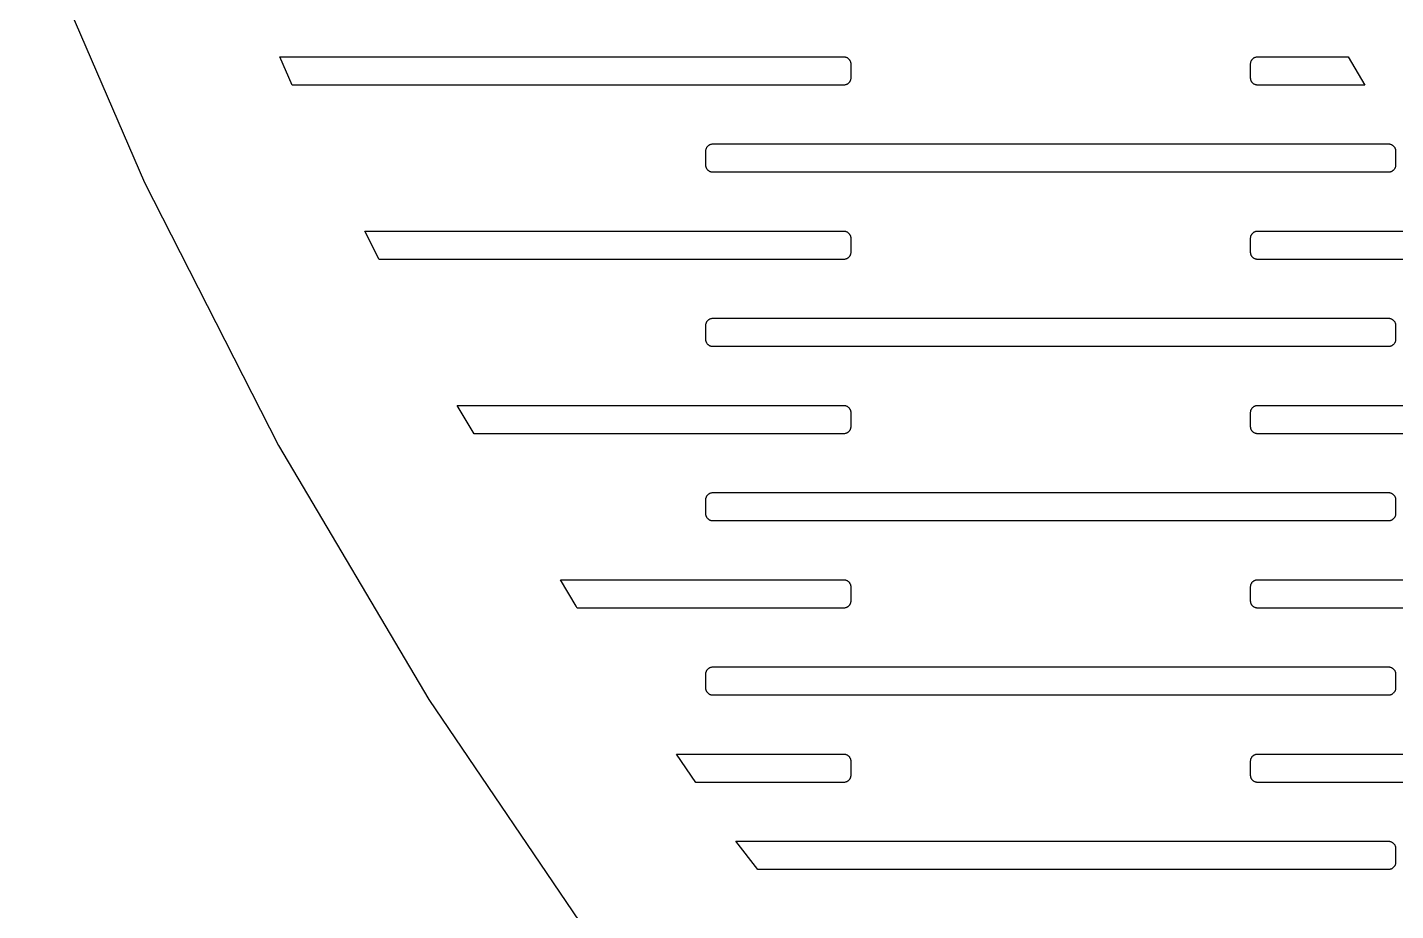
# Model space of a CAD drawing. Header units: metres. Extents: x -216 to 216, y -216 to 216.
# Drawn here: x -200.5 to -137.7, y -125.2 to -84.7 of the extents above; entities that cross this region are included whole.
import ezdxf

# ---------------------------------------------------------------- set-up
doc = ezdxf.new("R2010")
doc.units = ezdxf.units.M

msp = doc.modelspace()

# ---------------------------------------------------------------- linework, layer by layer
for p, q in [((-200.457, -79.3666), (-195.078, -91.7968)), ((-188.302, -87.3222), (-188.864, -86.0222)), ((-188.864, -86.0222), (-162.997, -86.0222)), ((-162.997, -86.0222), (-162.977, -86.0228)), ((-162.977, -86.0228), (-162.956, -86.0248)), ((-162.956, -86.0248), (-162.936, -86.028)), ((-162.936, -86.028), (-162.916, -86.0324)), ((-162.916, -86.0324), (-162.897, -86.0381)), ((-162.897, -86.0381), (-162.878, -86.045)), ((-162.878, -86.045), (-162.859, -86.0531)), ((-162.859, -86.0531), (-162.841, -86.0624)), ((-162.841, -86.0624), (-162.823, -86.0728)), ((-162.823, -86.0728), (-162.806, -86.0843)), ((-162.806, -86.0843), (-162.79, -86.0968)), ((-162.79, -86.0968), (-162.775, -86.1103)), ((-162.775, -86.1103), (-162.76, -86.1247)), ((-162.76, -86.1247), (-162.747, -86.14)), ((-162.747, -86.14), (-162.734, -86.1562)), ((-162.734, -86.1562), (-162.723, -86.173)), ((-162.723, -86.173), (-162.712, -86.1906)), ((-162.712, -86.1906), (-162.703, -86.2088)), ((-162.703, -86.2088), (-162.695, -86.2276)), ((-162.695, -86.2276), (-162.688, -86.2468)), ((-162.688, -86.2468), (-162.682, -86.2664)), ((-162.682, -86.2664), (-162.678, -86.2863)), ((-162.678, -86.2863), (-162.675, -86.3065)), ((-162.675, -86.3065), (-162.673, -86.3268)), ((-162.673, -86.3268), (-162.672, -86.3472)), ((-162.672, -86.3472), (-162.672, -86.9972)), ((-144.322, -86.3268), (-144.32, -86.3065)), ((-144.322, -86.3472), (-144.322, -86.3268)), ((-144.322, -86.9972), (-144.322, -86.3472)), ((-144.32, -86.3065), (-144.316, -86.2863)), ((-144.316, -86.2863), (-144.312, -86.2664)), ((-144.312, -86.2664), (-144.306, -86.2468)), ((-144.306, -86.2468), (-144.299, -86.2276)), ((-144.299, -86.2276), (-144.291, -86.2088)), ((-144.291, -86.2088), (-144.282, -86.1906)), ((-144.282, -86.1906), (-144.272, -86.173)), ((-144.272, -86.173), (-144.26, -86.1562)), ((-144.26, -86.1562), (-144.248, -86.14)), ((-144.248, -86.14), (-144.234, -86.1247)), ((-144.234, -86.1247), (-144.22, -86.1103)), ((-144.22, -86.1103), (-144.204, -86.0968)), ((-144.204, -86.0968), (-144.188, -86.0843)), ((-144.188, -86.0843), (-144.171, -86.0728)), ((-144.171, -86.0728), (-144.154, -86.0624)), ((-144.154, -86.0624), (-144.136, -86.0531)), ((-144.136, -86.0531), (-144.117, -86.045)), ((-144.117, -86.045), (-144.098, -86.0381)), ((-144.098, -86.0381), (-144.078, -86.0324)), ((-144.078, -86.0324), (-144.058, -86.028)), ((-144.058, -86.028), (-144.038, -86.0248)), ((-144.038, -86.0248), (-144.018, -86.0228)), ((-144.018, -86.0228), (-143.997, -86.0222)), ((-143.997, -86.0222), (-139.854, -86.0222)), ((-139.854, -86.0222), (-139.085, -87.3222)), ((-162.823, -87.2716), (-162.841, -87.282)), ((-162.806, -87.2601), (-162.823, -87.2716)), ((-162.79, -87.2476), (-162.806, -87.2601)), ((-162.775, -87.2341), (-162.79, -87.2476)), ((-162.76, -87.2197), (-162.775, -87.2341)), ((-162.747, -87.2044), (-162.76, -87.2197)), ((-162.734, -87.1882), (-162.747, -87.2044)), ((-162.723, -87.1713), (-162.734, -87.1882)), ((-162.712, -87.1538), (-162.723, -87.1713)), ((-162.703, -87.1356), (-162.712, -87.1538)), ((-162.695, -87.1168), (-162.703, -87.1356)), ((-162.688, -87.0976), (-162.695, -87.1168)), ((-162.682, -87.078), (-162.688, -87.0976)), ((-162.678, -87.0581), (-162.682, -87.078)), ((-162.675, -87.0379), (-162.678, -87.0581)), ((-162.673, -87.0176), (-162.675, -87.0379)), ((-162.672, -86.9972), (-162.673, -87.0176)), ((-144.322, -87.0176), (-144.322, -86.9972)), ((-144.32, -87.0379), (-144.322, -87.0176)), ((-144.316, -87.0581), (-144.32, -87.0379)), ((-144.312, -87.078), (-144.316, -87.0581)), ((-144.306, -87.0976), (-144.312, -87.078)), ((-144.299, -87.1168), (-144.306, -87.0976)), ((-144.291, -87.1356), (-144.299, -87.1168)), ((-144.282, -87.1538), (-144.291, -87.1356)), ((-144.272, -87.1713), (-144.282, -87.1538)), ((-144.26, -87.1882), (-144.272, -87.1713)), ((-144.248, -87.2044), (-144.26, -87.1882)), ((-144.234, -87.2197), (-144.248, -87.2044)), ((-144.22, -87.2341), (-144.234, -87.2197)), ((-144.204, -87.2476), (-144.22, -87.2341)), ((-144.188, -87.2601), (-144.204, -87.2476)), ((-144.171, -87.2716), (-144.188, -87.2601)), ((-144.154, -87.282), (-144.171, -87.2716)), ((-162.997, -87.3222), (-188.302, -87.3222)), ((-162.977, -87.3215), (-162.997, -87.3222)), ((-162.956, -87.3196), (-162.977, -87.3215)), ((-162.936, -87.3164), (-162.956, -87.3196)), ((-162.916, -87.312), (-162.936, -87.3164)), ((-162.897, -87.3063), (-162.916, -87.312)), ((-162.878, -87.2994), (-162.897, -87.3063)), ((-162.859, -87.2913), (-162.878, -87.2994)), ((-162.841, -87.282), (-162.859, -87.2913)), ((-144.136, -87.2913), (-144.154, -87.282)), ((-144.117, -87.2994), (-144.136, -87.2913)), ((-144.098, -87.3063), (-144.117, -87.2994)), ((-144.078, -87.312), (-144.098, -87.3063)), ((-144.058, -87.3164), (-144.078, -87.312)), ((-144.038, -87.3196), (-144.058, -87.3164)), ((-144.018, -87.3215), (-144.038, -87.3196)), ((-143.997, -87.3222), (-144.018, -87.3215)), ((-139.085, -87.3222), (-143.997, -87.3222)), ((-169.322, -90.3268), (-169.32, -90.3065)), ((-169.322, -90.3472), (-169.322, -90.3268)), ((-169.322, -90.9972), (-169.322, -90.3472)), ((-169.32, -90.3065), (-169.316, -90.2863)), ((-169.316, -90.2863), (-169.312, -90.2664)), ((-169.312, -90.2664), (-169.306, -90.2468)), ((-169.306, -90.2468), (-169.299, -90.2276)), ((-169.299, -90.2276), (-169.291, -90.2088)), ((-169.291, -90.2088), (-169.282, -90.1906)), ((-169.282, -90.1906), (-169.272, -90.173)), ((-169.272, -90.173), (-169.26, -90.1562)), ((-169.26, -90.1562), (-169.248, -90.14)), ((-169.248, -90.14), (-169.234, -90.1247)), ((-169.234, -90.1247), (-169.22, -90.1103)), ((-169.22, -90.1103), (-169.204, -90.0968)), ((-169.204, -90.0968), (-169.188, -90.0843)), ((-169.188, -90.0843), (-169.171, -90.0728)), ((-169.171, -90.0728), (-169.154, -90.0624)), ((-169.154, -90.0624), (-169.136, -90.0531)), ((-169.136, -90.0531), (-169.117, -90.045)), ((-169.117, -90.045), (-169.098, -90.0381)), ((-169.098, -90.0381), (-169.078, -90.0324)), ((-169.078, -90.0324), (-169.058, -90.028)), ((-169.058, -90.028), (-169.038, -90.0248)), ((-169.038, -90.0248), (-169.018, -90.0228)), ((-169.018, -90.0228), (-168.997, -90.0222)), ((-168.997, -90.0222), (-137.997, -90.0222)), ((-137.997, -90.0222), (-137.977, -90.0228)), ((-137.977, -90.0228), (-137.956, -90.0248)), ((-137.956, -90.0248), (-137.936, -90.028)), ((-137.936, -90.028), (-137.916, -90.0324)), ((-137.916, -90.0324), (-137.897, -90.0381)), ((-137.897, -90.0381), (-137.878, -90.045)), ((-137.878, -90.045), (-137.859, -90.0531)), ((-137.859, -90.0531), (-137.841, -90.0624)), ((-137.841, -90.0624), (-137.823, -90.0728)), ((-137.823, -90.0728), (-137.806, -90.0843)), ((-137.806, -90.0843), (-137.79, -90.0968)), ((-137.79, -90.0968), (-137.775, -90.1103)), ((-137.775, -90.1103), (-137.76, -90.1247)), ((-137.76, -90.1247), (-137.747, -90.14)), ((-137.747, -90.14), (-137.734, -90.1562)), ((-137.734, -90.1562), (-137.723, -90.173)), ((-137.723, -90.173), (-137.712, -90.1906)), ((-137.712, -90.1906), (-137.703, -90.2088)), ((-137.703, -90.2088), (-137.695, -90.2276)), ((-137.695, -90.2276), (-137.688, -90.2468)), ((-137.688, -90.2468), (-137.682, -90.2664)), ((-137.682, -90.2664), (-137.678, -90.2863)), ((-137.678, -90.2863), (-137.675, -90.3065)), ((-137.675, -90.3065), (-137.673, -90.3268)), ((-137.673, -90.3268), (-137.672, -90.3472)), ((-137.672, -90.3472), (-137.672, -90.9972)), ((-169.322, -91.0176), (-169.322, -90.9972)), ((-169.32, -91.0379), (-169.322, -91.0176)), ((-169.316, -91.0581), (-169.32, -91.0379)), ((-137.675, -91.0379), (-137.678, -91.0581)), ((-137.673, -91.0176), (-137.675, -91.0379)), ((-137.672, -90.9972), (-137.673, -91.0176)), ((-169.312, -91.078), (-169.316, -91.0581)), ((-169.306, -91.0976), (-169.312, -91.078)), ((-169.299, -91.1168), (-169.306, -91.0976)), ((-169.291, -91.1356), (-169.299, -91.1168)), ((-169.282, -91.1538), (-169.291, -91.1356)), ((-169.272, -91.1713), (-169.282, -91.1538)), ((-169.26, -91.1882), (-169.272, -91.1713)), ((-169.248, -91.2044), (-169.26, -91.1882)), ((-169.234, -91.2197), (-169.248, -91.2044)), ((-169.22, -91.2341), (-169.234, -91.2197)), ((-169.204, -91.2476), (-169.22, -91.2341)), ((-169.188, -91.2601), (-169.204, -91.2476)), ((-169.171, -91.2716), (-169.188, -91.2601)), ((-169.154, -91.282), (-169.171, -91.2716)), ((-169.136, -91.2913), (-169.154, -91.282)), ((-169.117, -91.2994), (-169.136, -91.2913)), ((-169.098, -91.3063), (-169.117, -91.2994)), ((-169.078, -91.312), (-169.098, -91.3063)), ((-169.058, -91.3164), (-169.078, -91.312)), ((-169.038, -91.3196), (-169.058, -91.3164)), ((-169.018, -91.3215), (-169.038, -91.3196)), ((-168.997, -91.3222), (-169.018, -91.3215)), ((-137.997, -91.3222), (-168.997, -91.3222)), ((-137.977, -91.3215), (-137.997, -91.3222)), ((-137.956, -91.3196), (-137.977, -91.3215)), ((-137.936, -91.3164), (-137.956, -91.3196)), ((-137.916, -91.312), (-137.936, -91.3164)), ((-137.897, -91.3063), (-137.916, -91.312)), ((-137.878, -91.2994), (-137.897, -91.3063)), ((-137.859, -91.2913), (-137.878, -91.2994)), ((-137.841, -91.282), (-137.859, -91.2913)), ((-137.823, -91.2716), (-137.841, -91.282)), ((-137.806, -91.2601), (-137.823, -91.2716)), ((-137.79, -91.2476), (-137.806, -91.2601)), ((-137.775, -91.2341), (-137.79, -91.2476)), ((-137.76, -91.2197), (-137.775, -91.2341)), ((-137.747, -91.2044), (-137.76, -91.2197)), ((-137.734, -91.1882), (-137.747, -91.2044)), ((-137.723, -91.1713), (-137.734, -91.1882)), ((-137.712, -91.1538), (-137.723, -91.1713)), ((-137.703, -91.1356), (-137.712, -91.1538)), ((-137.695, -91.1168), (-137.703, -91.1356)), ((-137.688, -91.0976), (-137.695, -91.1168)), ((-137.682, -91.078), (-137.688, -91.0976)), ((-137.678, -91.0581), (-137.682, -91.078)), ((-195.078, -91.7968), (-188.929, -103.865)), ((-184.308, -95.3222), (-184.97, -94.0222)), ((-184.97, -94.0222), (-162.997, -94.0222)), ((-162.997, -94.0222), (-162.977, -94.0228)), ((-162.977, -94.0228), (-162.956, -94.0248)), ((-162.956, -94.0248), (-162.936, -94.028)), ((-162.936, -94.028), (-162.916, -94.0324)), ((-162.916, -94.0324), (-162.897, -94.0381)), ((-162.897, -94.0381), (-162.878, -94.045)), ((-162.878, -94.045), (-162.859, -94.0531)), ((-162.859, -94.0531), (-162.841, -94.0624)), ((-162.841, -94.0624), (-162.823, -94.0728)), ((-162.823, -94.0728), (-162.806, -94.0843)), ((-162.806, -94.0843), (-162.79, -94.0968)), ((-162.79, -94.0968), (-162.775, -94.1103)), ((-162.775, -94.1103), (-162.76, -94.1247)), ((-162.76, -94.1247), (-162.747, -94.14)), ((-162.747, -94.14), (-162.734, -94.1562)), ((-162.734, -94.1562), (-162.723, -94.173)), ((-162.723, -94.173), (-162.712, -94.1906)), ((-144.282, -94.1906), (-144.272, -94.173)), ((-144.272, -94.173), (-144.26, -94.1562)), ((-144.26, -94.1562), (-144.248, -94.14)), ((-144.248, -94.14), (-144.234, -94.1247)), ((-144.234, -94.1247), (-144.22, -94.1103)), ((-144.22, -94.1103), (-144.204, -94.0968)), ((-144.204, -94.0968), (-144.188, -94.0843)), ((-144.188, -94.0843), (-144.171, -94.0728)), ((-144.171, -94.0728), (-144.154, -94.0624)), ((-144.154, -94.0624), (-144.136, -94.0531)), ((-144.136, -94.0531), (-144.117, -94.045)), ((-144.117, -94.045), (-144.098, -94.0381)), ((-144.098, -94.0381), (-144.078, -94.0324)), ((-144.078, -94.0324), (-144.058, -94.028)), ((-144.058, -94.028), (-144.038, -94.0248)), ((-144.038, -94.0248), (-144.018, -94.0228)), ((-144.018, -94.0228), (-143.997, -94.0222)), ((-143.997, -94.0222), (-134.592, -94.0222)), ((-162.712, -94.1906), (-162.703, -94.2088)), ((-162.703, -94.2088), (-162.695, -94.2276)), ((-162.695, -94.2276), (-162.688, -94.2468)), ((-162.688, -94.2468), (-162.682, -94.2664)), ((-162.682, -94.2664), (-162.678, -94.2863)), ((-162.678, -94.2863), (-162.675, -94.3065)), ((-162.675, -94.3065), (-162.673, -94.3268)), ((-162.673, -94.3268), (-162.672, -94.3472)), ((-162.672, -94.3472), (-162.672, -94.9972)), ((-144.322, -94.3268), (-144.32, -94.3065)), ((-144.322, -94.3472), (-144.322, -94.3268)), ((-144.322, -94.9972), (-144.322, -94.3472)), ((-144.32, -94.3065), (-144.316, -94.2863)), ((-144.316, -94.2863), (-144.312, -94.2664)), ((-144.312, -94.2664), (-144.306, -94.2468)), ((-144.306, -94.2468), (-144.299, -94.2276)), ((-144.299, -94.2276), (-144.291, -94.2088)), ((-144.291, -94.2088), (-144.282, -94.1906)), ((-162.997, -95.3222), (-184.308, -95.3222)), ((-162.977, -95.3215), (-162.997, -95.3222)), ((-162.956, -95.3196), (-162.977, -95.3215)), ((-162.936, -95.3164), (-162.956, -95.3196)), ((-162.916, -95.312), (-162.936, -95.3164)), ((-162.897, -95.3063), (-162.916, -95.312)), ((-162.878, -95.2994), (-162.897, -95.3063)), ((-162.859, -95.2913), (-162.878, -95.2994)), ((-162.841, -95.282), (-162.859, -95.2913)), ((-162.823, -95.2716), (-162.841, -95.282)), ((-162.806, -95.2601), (-162.823, -95.2716)), ((-162.79, -95.2476), (-162.806, -95.2601)), ((-162.775, -95.2341), (-162.79, -95.2476)), ((-162.76, -95.2197), (-162.775, -95.2341)), ((-162.747, -95.2044), (-162.76, -95.2197)), ((-162.734, -95.1882), (-162.747, -95.2044)), ((-162.723, -95.1713), (-162.734, -95.1882)), ((-162.712, -95.1538), (-162.723, -95.1713)), ((-162.703, -95.1356), (-162.712, -95.1538)), ((-162.695, -95.1168), (-162.703, -95.1356)), ((-162.688, -95.0976), (-162.695, -95.1168)), ((-162.682, -95.078), (-162.688, -95.0976)), ((-162.678, -95.0581), (-162.682, -95.078)), ((-162.675, -95.0379), (-162.678, -95.0581)), ((-162.673, -95.0176), (-162.675, -95.0379)), ((-162.672, -94.9972), (-162.673, -95.0176)), ((-144.322, -95.0176), (-144.322, -94.9972)), ((-144.32, -95.0379), (-144.322, -95.0176)), ((-144.316, -95.0581), (-144.32, -95.0379)), ((-144.312, -95.078), (-144.316, -95.0581)), ((-144.306, -95.0976), (-144.312, -95.078)), ((-144.299, -95.1168), (-144.306, -95.0976)), ((-144.291, -95.1356), (-144.299, -95.1168)), ((-144.282, -95.1538), (-144.291, -95.1356)), ((-144.272, -95.1713), (-144.282, -95.1538)), ((-144.26, -95.1882), (-144.272, -95.1713)), ((-144.248, -95.2044), (-144.26, -95.1882)), ((-144.234, -95.2197), (-144.248, -95.2044)), ((-144.22, -95.2341), (-144.234, -95.2197)), ((-144.204, -95.2476), (-144.22, -95.2341)), ((-144.188, -95.2601), (-144.204, -95.2476)), ((-144.171, -95.2716), (-144.188, -95.2601)), ((-144.154, -95.282), (-144.171, -95.2716)), ((-144.136, -95.2913), (-144.154, -95.282)), ((-144.117, -95.2994), (-144.136, -95.2913)), ((-144.098, -95.3063), (-144.117, -95.2994)), ((-144.078, -95.312), (-144.098, -95.3063)), ((-144.058, -95.3164), (-144.078, -95.312)), ((-144.038, -95.3196), (-144.058, -95.3164)), ((-144.018, -95.3215), (-144.038, -95.3196)), ((-143.997, -95.3222), (-144.018, -95.3215)), ((-133.709, -95.3222), (-143.997, -95.3222)), ((-169.322, -98.3268), (-169.32, -98.3065)), ((-169.322, -98.3472), (-169.322, -98.3268)), ((-169.322, -98.9972), (-169.322, -98.3472)), ((-169.32, -98.3065), (-169.316, -98.2863)), ((-169.316, -98.2863), (-169.312, -98.2664)), ((-169.312, -98.2664), (-169.306, -98.2468)), ((-169.306, -98.2468), (-169.299, -98.2276)), ((-169.299, -98.2276), (-169.291, -98.2088)), ((-169.291, -98.2088), (-169.282, -98.1906)), ((-169.282, -98.1906), (-169.272, -98.173)), ((-169.272, -98.173), (-169.26, -98.1562)), ((-169.26, -98.1562), (-169.248, -98.14)), ((-169.248, -98.14), (-169.234, -98.1247)), ((-169.234, -98.1247), (-169.22, -98.1103)), ((-169.22, -98.1103), (-169.204, -98.0968)), ((-169.204, -98.0968), (-169.188, -98.0843)), ((-169.188, -98.0843), (-169.171, -98.0728)), ((-169.171, -98.0728), (-169.154, -98.0624)), ((-169.154, -98.0624), (-169.136, -98.0531)), ((-169.136, -98.0531), (-169.117, -98.045)), ((-169.117, -98.045), (-169.098, -98.0381)), ((-169.098, -98.0381), (-169.078, -98.0324)), ((-169.078, -98.0324), (-169.058, -98.028)), ((-169.058, -98.028), (-169.038, -98.0248)), ((-169.038, -98.0248), (-169.018, -98.0228)), ((-169.018, -98.0228), (-168.997, -98.0222)), ((-168.997, -98.0222), (-137.997, -98.0222)), ((-137.997, -98.0222), (-137.977, -98.0228)), ((-137.977, -98.0228), (-137.956, -98.0248)), ((-137.956, -98.0248), (-137.936, -98.028)), ((-137.936, -98.028), (-137.916, -98.0324)), ((-137.916, -98.0324), (-137.897, -98.0381)), ((-137.897, -98.0381), (-137.878, -98.045)), ((-137.878, -98.045), (-137.859, -98.0531)), ((-137.859, -98.0531), (-137.841, -98.0624)), ((-137.841, -98.0624), (-137.823, -98.0728)), ((-137.823, -98.0728), (-137.806, -98.0843)), ((-137.806, -98.0843), (-137.79, -98.0968)), ((-137.79, -98.0968), (-137.775, -98.1103)), ((-137.775, -98.1103), (-137.76, -98.1247)), ((-137.76, -98.1247), (-137.747, -98.14)), ((-137.747, -98.14), (-137.734, -98.1562)), ((-137.734, -98.1562), (-137.723, -98.173)), ((-137.723, -98.173), (-137.712, -98.1906)), ((-137.712, -98.1906), (-137.703, -98.2088)), ((-137.703, -98.2088), (-137.695, -98.2276)), ((-137.695, -98.2276), (-137.688, -98.2468)), ((-137.688, -98.2468), (-137.682, -98.2664)), ((-137.682, -98.2664), (-137.678, -98.2863)), ((-137.678, -98.2863), (-137.675, -98.3065)), ((-137.675, -98.3065), (-137.673, -98.3268)), ((-137.673, -98.3268), (-137.672, -98.3472)), ((-137.672, -98.3472), (-137.672, -98.9972)), ((-169.322, -99.0176), (-169.322, -98.9972)), ((-169.32, -99.0379), (-169.322, -99.0176)), ((-169.316, -99.0581), (-169.32, -99.0379)), ((-169.312, -99.078), (-169.316, -99.0581)), ((-169.306, -99.0976), (-169.312, -99.078)), ((-169.299, -99.1168), (-169.306, -99.0976)), ((-169.291, -99.1356), (-169.299, -99.1168)), ((-169.282, -99.1538), (-169.291, -99.1356)), ((-169.272, -99.1713), (-169.282, -99.1538)), ((-169.26, -99.1882), (-169.272, -99.1713)), ((-169.248, -99.2044), (-169.26, -99.1882)), ((-169.234, -99.2197), (-169.248, -99.2044)), ((-137.747, -99.2044), (-137.76, -99.2197)), ((-137.734, -99.1882), (-137.747, -99.2044)), ((-137.723, -99.1713), (-137.734, -99.1882)), ((-137.712, -99.1538), (-137.723, -99.1713)), ((-137.703, -99.1356), (-137.712, -99.1538)), ((-137.695, -99.1168), (-137.703, -99.1356)), ((-137.688, -99.0976), (-137.695, -99.1168)), ((-137.682, -99.078), (-137.688, -99.0976)), ((-137.678, -99.0581), (-137.682, -99.078)), ((-137.675, -99.0379), (-137.678, -99.0581)), ((-137.673, -99.0176), (-137.675, -99.0379)), ((-137.672, -98.9972), (-137.673, -99.0176)), ((-169.22, -99.2341), (-169.234, -99.2197)), ((-169.204, -99.2476), (-169.22, -99.2341)), ((-169.188, -99.2601), (-169.204, -99.2476)), ((-169.171, -99.2716), (-169.188, -99.2601)), ((-169.154, -99.282), (-169.171, -99.2716)), ((-169.136, -99.2913), (-169.154, -99.282)), ((-169.117, -99.2994), (-169.136, -99.2913)), ((-169.098, -99.3063), (-169.117, -99.2994)), ((-169.078, -99.312), (-169.098, -99.3063)), ((-169.058, -99.3164), (-169.078, -99.312)), ((-169.038, -99.3196), (-169.058, -99.3164)), ((-169.018, -99.3215), (-169.038, -99.3196)), ((-168.997, -99.3222), (-169.018, -99.3215)), ((-137.997, -99.3222), (-168.997, -99.3222)), ((-137.977, -99.3215), (-137.997, -99.3222)), ((-137.956, -99.3196), (-137.977, -99.3215)), ((-137.936, -99.3164), (-137.956, -99.3196)), ((-137.916, -99.312), (-137.936, -99.3164)), ((-137.897, -99.3063), (-137.916, -99.312)), ((-137.878, -99.2994), (-137.897, -99.3063)), ((-137.859, -99.2913), (-137.878, -99.2994)), ((-137.841, -99.282), (-137.859, -99.2913)), ((-137.823, -99.2716), (-137.841, -99.282)), ((-137.806, -99.2601), (-137.823, -99.2716)), ((-137.79, -99.2476), (-137.806, -99.2601)), ((-137.775, -99.2341), (-137.79, -99.2476)), ((-137.76, -99.2197), (-137.775, -99.2341)), ((-179.96, -103.322), (-180.729, -102.022)), ((-180.729, -102.022), (-162.997, -102.022)), ((-162.997, -102.022), (-162.977, -102.023)), ((-162.977, -102.023), (-162.956, -102.025)), ((-162.956, -102.025), (-162.936, -102.028)), ((-162.936, -102.028), (-162.916, -102.032)), ((-162.916, -102.032), (-162.897, -102.038)), ((-162.897, -102.038), (-162.878, -102.045)), ((-162.878, -102.045), (-162.859, -102.053)), ((-162.859, -102.053), (-162.841, -102.062)), ((-162.841, -102.062), (-162.823, -102.073)), ((-162.823, -102.073), (-162.806, -102.084)), ((-162.806, -102.084), (-162.79, -102.097)), ((-162.79, -102.097), (-162.775, -102.11)), ((-162.775, -102.11), (-162.76, -102.125)), ((-162.76, -102.125), (-162.747, -102.14)), ((-162.747, -102.14), (-162.734, -102.156)), ((-162.734, -102.156), (-162.723, -102.173)), ((-162.723, -102.173), (-162.712, -102.191)), ((-162.712, -102.191), (-162.703, -102.209)), ((-162.703, -102.209), (-162.695, -102.228)), ((-162.695, -102.228), (-162.688, -102.247)), ((-162.688, -102.247), (-162.682, -102.266)), ((-162.682, -102.266), (-162.678, -102.286)), ((-162.678, -102.286), (-162.675, -102.306)), ((-162.675, -102.306), (-162.673, -102.327)), ((-162.673, -102.327), (-162.672, -102.347)), ((-144.322, -102.327), (-144.32, -102.306)), ((-144.322, -102.347), (-144.322, -102.327)), ((-144.32, -102.306), (-144.316, -102.286)), ((-144.316, -102.286), (-144.312, -102.266)), ((-144.312, -102.266), (-144.306, -102.247)), ((-144.306, -102.247), (-144.299, -102.228)), ((-144.299, -102.228), (-144.291, -102.209)), ((-144.291, -102.209), (-144.282, -102.191)), ((-144.282, -102.191), (-144.272, -102.173)), ((-144.272, -102.173), (-144.26, -102.156)), ((-144.26, -102.156), (-144.248, -102.14)), ((-144.248, -102.14), (-144.234, -102.125)), ((-144.234, -102.125), (-144.22, -102.11)), ((-144.22, -102.11), (-144.204, -102.097)), ((-144.204, -102.097), (-144.188, -102.084)), ((-144.188, -102.084), (-144.171, -102.073)), ((-144.171, -102.073), (-144.154, -102.062)), ((-144.154, -102.062), (-144.136, -102.053)), ((-144.136, -102.053), (-144.117, -102.045)), ((-144.117, -102.045), (-144.098, -102.038)), ((-144.098, -102.038), (-144.078, -102.032)), ((-144.078, -102.032), (-144.058, -102.028)), ((-144.058, -102.028), (-144.038, -102.025)), ((-144.038, -102.025), (-144.018, -102.023)), ((-144.018, -102.023), (-143.997, -102.022)), ((-143.997, -102.022), (-128.629, -102.022)), ((-162.672, -102.347), (-162.672, -102.997)), ((-144.322, -102.997), (-144.322, -102.347)), ((-162.997, -103.322), (-179.96, -103.322)), ((-162.977, -103.322), (-162.997, -103.322)), ((-162.956, -103.32), (-162.977, -103.322)), ((-162.936, -103.316), (-162.956, -103.32)), ((-162.916, -103.312), (-162.936, -103.316)), ((-162.897, -103.306), (-162.916, -103.312)), ((-162.878, -103.299), (-162.897, -103.306)), ((-162.859, -103.291), (-162.878, -103.299)), ((-162.841, -103.282), (-162.859, -103.291)), ((-162.823, -103.272), (-162.841, -103.282)), ((-162.806, -103.26), (-162.823, -103.272)), ((-162.79, -103.248), (-162.806, -103.26)), ((-162.775, -103.234), (-162.79, -103.248)), ((-162.76, -103.22), (-162.775, -103.234)), ((-162.747, -103.204), (-162.76, -103.22)), ((-162.734, -103.188), (-162.747, -103.204)), ((-162.723, -103.171), (-162.734, -103.188)), ((-162.712, -103.154), (-162.723, -103.171)), ((-162.703, -103.136), (-162.712, -103.154)), ((-162.695, -103.117), (-162.703, -103.136)), ((-162.688, -103.098), (-162.695, -103.117)), ((-162.682, -103.078), (-162.688, -103.098)), ((-162.678, -103.058), (-162.682, -103.078)), ((-162.675, -103.038), (-162.678, -103.058)), ((-162.673, -103.018), (-162.675, -103.038)), ((-162.672, -102.997), (-162.673, -103.018)), ((-144.322, -103.018), (-144.322, -102.997)), ((-144.32, -103.038), (-144.322, -103.018)), ((-144.316, -103.058), (-144.32, -103.038)), ((-144.312, -103.078), (-144.316, -103.058)), ((-144.306, -103.098), (-144.312, -103.078)), ((-144.299, -103.117), (-144.306, -103.098)), ((-144.291, -103.136), (-144.299, -103.117)), ((-144.282, -103.154), (-144.291, -103.136)), ((-144.272, -103.171), (-144.282, -103.154)), ((-144.26, -103.188), (-144.272, -103.171)), ((-144.248, -103.204), (-144.26, -103.188)), ((-144.234, -103.22), (-144.248, -103.204)), ((-144.22, -103.234), (-144.234, -103.22)), ((-144.204, -103.248), (-144.22, -103.234)), ((-144.188, -103.26), (-144.204, -103.248)), ((-144.171, -103.272), (-144.188, -103.26)), ((-144.154, -103.282), (-144.171, -103.272)), ((-144.136, -103.291), (-144.154, -103.282)), ((-144.117, -103.299), (-144.136, -103.291)), ((-144.098, -103.306), (-144.117, -103.299)), ((-144.078, -103.312), (-144.098, -103.306)), ((-144.058, -103.316), (-144.078, -103.312)), ((-144.038, -103.32), (-144.058, -103.316)), ((-144.018, -103.322), (-144.038, -103.32)), ((-143.997, -103.322), (-144.018, -103.322)), ((-127.62, -103.322), (-143.997, -103.322)), ((-188.929, -103.865), (-182.035, -115.523)), ((-169.234, -106.125), (-169.22, -106.11)), ((-169.22, -106.11), (-169.204, -106.097)), ((-169.204, -106.097), (-169.188, -106.084)), ((-169.188, -106.084), (-169.171, -106.073)), ((-169.171, -106.073), (-169.154, -106.062)), ((-169.154, -106.062), (-169.136, -106.053)), ((-169.136, -106.053), (-169.117, -106.045)), ((-169.117, -106.045), (-169.098, -106.038)), ((-169.098, -106.038), (-169.078, -106.032)), ((-169.078, -106.032), (-169.058, -106.028)), ((-169.058, -106.028), (-169.038, -106.025)), ((-169.038, -106.025), (-169.018, -106.023)), ((-169.018, -106.023), (-168.997, -106.022)), ((-168.997, -106.022), (-137.997, -106.022)), ((-137.997, -106.022), (-137.977, -106.023)), ((-137.977, -106.023), (-137.956, -106.025)), ((-137.956, -106.025), (-137.936, -106.028)), ((-137.936, -106.028), (-137.916, -106.032)), ((-137.916, -106.032), (-137.897, -106.038)), ((-137.897, -106.038), (-137.878, -106.045)), ((-137.878, -106.045), (-137.859, -106.053)), ((-137.859, -106.053), (-137.841, -106.062)), ((-137.841, -106.062), (-137.823, -106.073)), ((-137.823, -106.073), (-137.806, -106.084)), ((-137.806, -106.084), (-137.79, -106.097)), ((-137.79, -106.097), (-137.775, -106.11)), ((-137.775, -106.11), (-137.76, -106.125)), ((-169.322, -106.327), (-169.32, -106.306)), ((-169.322, -106.347), (-169.322, -106.327)), ((-169.322, -106.997), (-169.322, -106.347)), ((-169.32, -106.306), (-169.316, -106.286)), ((-169.316, -106.286), (-169.312, -106.266)), ((-169.312, -106.266), (-169.306, -106.247)), ((-169.306, -106.247), (-169.299, -106.228)), ((-169.299, -106.228), (-169.291, -106.209)), ((-169.291, -106.209), (-169.282, -106.191)), ((-169.282, -106.191), (-169.272, -106.173)), ((-169.272, -106.173), (-169.26, -106.156)), ((-169.26, -106.156), (-169.248, -106.14)), ((-169.248, -106.14), (-169.234, -106.125)), ((-137.76, -106.125), (-137.747, -106.14)), ((-137.747, -106.14), (-137.734, -106.156)), ((-137.734, -106.156), (-137.723, -106.173)), ((-137.723, -106.173), (-137.712, -106.191)), ((-137.712, -106.191), (-137.703, -106.209)), ((-137.703, -106.209), (-137.695, -106.228)), ((-137.695, -106.228), (-137.688, -106.247)), ((-137.688, -106.247), (-137.682, -106.266)), ((-137.682, -106.266), (-137.678, -106.286)), ((-137.678, -106.286), (-137.675, -106.306)), ((-137.675, -106.306), (-137.673, -106.327)), ((-137.673, -106.327), (-137.672, -106.347)), ((-137.672, -106.347), (-137.672, -106.997)), ((-169.322, -107.018), (-169.322, -106.997)), ((-169.32, -107.038), (-169.322, -107.018)), ((-169.316, -107.058), (-169.32, -107.038)), ((-169.312, -107.078), (-169.316, -107.058)), ((-169.306, -107.098), (-169.312, -107.078)), ((-169.299, -107.117), (-169.306, -107.098)), ((-169.291, -107.136), (-169.299, -107.117)), ((-169.282, -107.154), (-169.291, -107.136)), ((-169.272, -107.171), (-169.282, -107.154)), ((-169.26, -107.188), (-169.272, -107.171)), ((-169.248, -107.204), (-169.26, -107.188)), ((-169.234, -107.22), (-169.248, -107.204)), ((-169.22, -107.234), (-169.234, -107.22)), ((-169.204, -107.248), (-169.22, -107.234)), ((-169.188, -107.26), (-169.204, -107.248)), ((-169.171, -107.272), (-169.188, -107.26)), ((-169.154, -107.282), (-169.171, -107.272)), ((-169.136, -107.291), (-169.154, -107.282)), ((-169.117, -107.299), (-169.136, -107.291)), ((-169.098, -107.306), (-169.117, -107.299)), ((-169.078, -107.312), (-169.098, -107.306)), ((-169.058, -107.316), (-169.078, -107.312)), ((-169.038, -107.32), (-169.058, -107.316)), ((-169.018, -107.322), (-169.038, -107.32)), ((-168.997, -107.322), (-169.018, -107.322)), ((-137.997, -107.322), (-168.997, -107.322)), ((-137.977, -107.322), (-137.997, -107.322)), ((-137.956, -107.32), (-137.977, -107.322)), ((-137.936, -107.316), (-137.956, -107.32)), ((-137.916, -107.312), (-137.936, -107.316)), ((-137.897, -107.306), (-137.916, -107.312)), ((-137.878, -107.299), (-137.897, -107.306)), ((-137.859, -107.291), (-137.878, -107.299)), ((-137.841, -107.282), (-137.859, -107.291)), ((-137.823, -107.272), (-137.841, -107.282)), ((-137.806, -107.26), (-137.823, -107.272)), ((-137.79, -107.248), (-137.806, -107.26)), ((-137.775, -107.234), (-137.79, -107.248)), ((-137.76, -107.22), (-137.775, -107.234)), ((-137.747, -107.204), (-137.76, -107.22)), ((-137.734, -107.188), (-137.747, -107.204)), ((-137.723, -107.171), (-137.734, -107.188)), ((-137.712, -107.154), (-137.723, -107.171)), ((-137.703, -107.136), (-137.712, -107.154)), ((-137.695, -107.117), (-137.703, -107.136)), ((-137.688, -107.098), (-137.695, -107.117)), ((-137.682, -107.078), (-137.688, -107.098)), ((-137.678, -107.058), (-137.682, -107.078)), ((-137.675, -107.038), (-137.678, -107.058)), ((-137.673, -107.018), (-137.675, -107.038)), ((-137.672, -106.997), (-137.673, -107.018)), ((-175.28, -111.236), (-175.998, -110.022)), ((-175.998, -110.022), (-162.997, -110.022)), ((-162.997, -110.022), (-162.977, -110.023)), ((-162.977, -110.023), (-162.956, -110.025)), ((-162.956, -110.025), (-162.936, -110.028)), ((-162.936, -110.028), (-162.916, -110.032)), ((-162.916, -110.032), (-162.897, -110.038)), ((-162.897, -110.038), (-162.878, -110.045)), ((-162.878, -110.045), (-162.859, -110.053)), ((-162.859, -110.053), (-162.841, -110.062)), ((-162.841, -110.062), (-162.823, -110.073)), ((-162.823, -110.073), (-162.806, -110.084)), ((-162.806, -110.084), (-162.79, -110.097)), ((-162.79, -110.097), (-162.775, -110.11)), ((-162.775, -110.11), (-162.76, -110.125)), ((-162.76, -110.125), (-162.747, -110.14)), ((-162.747, -110.14), (-162.734, -110.156)), ((-162.734, -110.156), (-162.723, -110.173)), ((-162.723, -110.173), (-162.712, -110.191)), ((-162.712, -110.191), (-162.703, -110.209)), ((-162.703, -110.209), (-162.695, -110.228)), ((-162.695, -110.228), (-162.688, -110.247)), ((-162.688, -110.247), (-162.682, -110.266)), ((-162.682, -110.266), (-162.678, -110.286)), ((-162.678, -110.286), (-162.675, -110.306)), ((-162.675, -110.306), (-162.673, -110.327)), ((-162.673, -110.327), (-162.672, -110.347)), ((-162.672, -110.347), (-162.672, -110.997)), ((-144.322, -110.327), (-144.32, -110.306)), ((-144.322, -110.347), (-144.322, -110.327)), ((-144.322, -110.997), (-144.322, -110.347)), ((-144.32, -110.306), (-144.316, -110.286)), ((-144.316, -110.286), (-144.312, -110.266)), ((-144.312, -110.266), (-144.306, -110.247)), ((-144.306, -110.247), (-144.299, -110.228)), ((-144.299, -110.228), (-144.291, -110.209)), ((-144.291, -110.209), (-144.282, -110.191)), ((-144.282, -110.191), (-144.272, -110.173)), ((-144.272, -110.173), (-144.26, -110.156)), ((-144.26, -110.156), (-144.248, -110.14)), ((-144.248, -110.14), (-144.234, -110.125)), ((-144.234, -110.125), (-144.22, -110.11)), ((-144.22, -110.11), (-144.204, -110.097)), ((-144.204, -110.097), (-144.188, -110.084)), ((-144.188, -110.084), (-144.171, -110.073)), ((-144.171, -110.073), (-144.154, -110.062)), ((-144.154, -110.062), (-144.136, -110.053)), ((-144.136, -110.053), (-144.117, -110.045)), ((-144.117, -110.045), (-144.098, -110.038)), ((-144.098, -110.038), (-144.078, -110.032)), ((-144.078, -110.032), (-144.058, -110.028)), ((-144.058, -110.028), (-144.038, -110.025)), ((-144.038, -110.025), (-144.018, -110.023)), ((-144.018, -110.023), (-143.997, -110.022)), ((-143.997, -110.022), (-121.859, -110.022)), ((-162.695, -111.117), (-162.703, -111.136)), ((-162.688, -111.098), (-162.695, -111.117)), ((-162.682, -111.078), (-162.688, -111.098)), ((-162.678, -111.058), (-162.682, -111.078)), ((-162.675, -111.038), (-162.678, -111.058)), ((-162.673, -111.018), (-162.675, -111.038)), ((-162.672, -110.997), (-162.673, -111.018)), ((-144.322, -111.018), (-144.322, -110.997)), ((-144.32, -111.038), (-144.322, -111.018)), ((-144.316, -111.058), (-144.32, -111.038)), ((-144.312, -111.078), (-144.316, -111.058)), ((-144.306, -111.098), (-144.312, -111.078)), ((-144.299, -111.117), (-144.306, -111.098)), ((-144.291, -111.136), (-144.299, -111.117)), ((-175.222, -111.322), (-175.28, -111.236)), ((-162.997, -111.322), (-175.222, -111.322)), ((-162.977, -111.322), (-162.997, -111.322)), ((-162.956, -111.32), (-162.977, -111.322)), ((-162.936, -111.316), (-162.956, -111.32)), ((-162.916, -111.312), (-162.936, -111.316)), ((-162.897, -111.306), (-162.916, -111.312)), ((-162.878, -111.299), (-162.897, -111.306)), ((-162.859, -111.291), (-162.878, -111.299)), ((-162.841, -111.282), (-162.859, -111.291)), ((-162.823, -111.272), (-162.841, -111.282)), ((-162.806, -111.26), (-162.823, -111.272)), ((-162.79, -111.248), (-162.806, -111.26)), ((-162.775, -111.234), (-162.79, -111.248)), ((-162.76, -111.22), (-162.775, -111.234)), ((-162.747, -111.204), (-162.76, -111.22)), ((-162.734, -111.188), (-162.747, -111.204)), ((-162.723, -111.171), (-162.734, -111.188)), ((-162.712, -111.154), (-162.723, -111.171)), ((-162.703, -111.136), (-162.712, -111.154)), ((-144.282, -111.154), (-144.291, -111.136)), ((-144.272, -111.171), (-144.282, -111.154)), ((-144.26, -111.188), (-144.272, -111.171)), ((-144.248, -111.204), (-144.26, -111.188)), ((-144.234, -111.22), (-144.248, -111.204)), ((-144.22, -111.234), (-144.234, -111.22)), ((-144.204, -111.248), (-144.22, -111.234)), ((-144.188, -111.26), (-144.204, -111.248)), ((-144.171, -111.272), (-144.188, -111.26)), ((-144.154, -111.282), (-144.171, -111.272)), ((-144.136, -111.291), (-144.154, -111.282)), ((-144.117, -111.299), (-144.136, -111.291)), ((-144.098, -111.306), (-144.117, -111.299)), ((-144.078, -111.312), (-144.098, -111.306)), ((-144.058, -111.316), (-144.078, -111.312)), ((-144.038, -111.32), (-144.058, -111.316)), ((-144.018, -111.322), (-144.038, -111.32)), ((-143.997, -111.322), (-144.018, -111.322)), ((-120.713, -111.322), (-143.997, -111.322)), ((-169.316, -114.286), (-169.312, -114.266)), ((-169.312, -114.266), (-169.306, -114.247)), ((-169.306, -114.247), (-169.299, -114.228)), ((-169.299, -114.228), (-169.291, -114.209)), ((-169.291, -114.209), (-169.282, -114.191)), ((-169.282, -114.191), (-169.272, -114.173)), ((-169.272, -114.173), (-169.26, -114.156)), ((-169.26, -114.156), (-169.248, -114.14)), ((-169.248, -114.14), (-169.234, -114.125)), ((-169.234, -114.125), (-169.22, -114.11)), ((-169.22, -114.11), (-169.204, -114.097)), ((-169.204, -114.097), (-169.188, -114.084)), ((-169.188, -114.084), (-169.171, -114.073)), ((-169.171, -114.073), (-169.154, -114.062)), ((-169.154, -114.062), (-169.136, -114.053)), ((-169.136, -114.053), (-169.117, -114.045)), ((-169.117, -114.045), (-169.098, -114.038)), ((-169.098, -114.038), (-169.078, -114.032)), ((-169.078, -114.032), (-169.058, -114.028)), ((-169.058, -114.028), (-169.038, -114.025)), ((-169.038, -114.025), (-169.018, -114.023)), ((-169.018, -114.023), (-168.997, -114.022)), ((-168.997, -114.022), (-137.997, -114.022)), ((-137.997, -114.022), (-137.977, -114.023)), ((-137.977, -114.023), (-137.956, -114.025)), ((-137.956, -114.025), (-137.936, -114.028)), ((-137.936, -114.028), (-137.916, -114.032)), ((-137.916, -114.032), (-137.897, -114.038)), ((-137.897, -114.038), (-137.878, -114.045)), ((-137.878, -114.045), (-137.859, -114.053)), ((-137.859, -114.053), (-137.841, -114.062)), ((-137.841, -114.062), (-137.823, -114.073)), ((-137.823, -114.073), (-137.806, -114.084)), ((-137.806, -114.084), (-137.79, -114.097)), ((-137.79, -114.097), (-137.775, -114.11)), ((-137.775, -114.11), (-137.76, -114.125)), ((-137.76, -114.125), (-137.747, -114.14)), ((-137.747, -114.14), (-137.734, -114.156)), ((-137.734, -114.156), (-137.723, -114.173)), ((-137.723, -114.173), (-137.712, -114.191)), ((-137.712, -114.191), (-137.703, -114.209)), ((-137.703, -114.209), (-137.695, -114.228)), ((-137.695, -114.228), (-137.688, -114.247)), ((-137.688, -114.247), (-137.682, -114.266)), ((-137.682, -114.266), (-137.678, -114.286)), ((-169.322, -114.327), (-169.32, -114.306)), ((-169.322, -114.347), (-169.322, -114.327)), ((-169.322, -114.997), (-169.322, -114.347)), ((-169.32, -114.306), (-169.316, -114.286)), ((-137.678, -114.286), (-137.675, -114.306)), ((-137.675, -114.306), (-137.673, -114.327)), ((-137.673, -114.327), (-137.672, -114.347)), ((-137.672, -114.347), (-137.672, -114.997)), ((-182.035, -115.523), (-174.422, -126.725)), ((-169.322, -115.018), (-169.322, -114.997)), ((-169.32, -115.038), (-169.322, -115.018)), ((-169.316, -115.058), (-169.32, -115.038)), ((-169.312, -115.078), (-169.316, -115.058)), ((-169.306, -115.098), (-169.312, -115.078)), ((-169.299, -115.117), (-169.306, -115.098)), ((-169.291, -115.136), (-169.299, -115.117)), ((-169.282, -115.154), (-169.291, -115.136)), ((-169.272, -115.171), (-169.282, -115.154)), ((-169.26, -115.188), (-169.272, -115.171)), ((-169.248, -115.204), (-169.26, -115.188)), ((-169.234, -115.22), (-169.248, -115.204)), ((-169.22, -115.234), (-169.234, -115.22)), ((-169.204, -115.248), (-169.22, -115.234)), ((-169.188, -115.26), (-169.204, -115.248)), ((-169.171, -115.272), (-169.188, -115.26)), ((-169.154, -115.282), (-169.171, -115.272)), ((-169.136, -115.291), (-169.154, -115.282)), ((-169.117, -115.299), (-169.136, -115.291)), ((-169.098, -115.306), (-169.117, -115.299)), ((-169.078, -115.312), (-169.098, -115.306)), ((-169.058, -115.316), (-169.078, -115.312)), ((-169.038, -115.32), (-169.058, -115.316)), ((-169.018, -115.322), (-169.038, -115.32)), ((-168.997, -115.322), (-169.018, -115.322)), ((-137.997, -115.322), (-168.997, -115.322)), ((-137.977, -115.322), (-137.997, -115.322)), ((-137.956, -115.32), (-137.977, -115.322)), ((-137.936, -115.316), (-137.956, -115.32)), ((-137.916, -115.312), (-137.936, -115.316)), ((-137.897, -115.306), (-137.916, -115.312)), ((-137.878, -115.299), (-137.897, -115.306)), ((-137.859, -115.291), (-137.878, -115.299)), ((-137.841, -115.282), (-137.859, -115.291)), ((-137.823, -115.272), (-137.841, -115.282)), ((-137.806, -115.26), (-137.823, -115.272)), ((-137.79, -115.248), (-137.806, -115.26)), ((-137.775, -115.234), (-137.79, -115.248)), ((-137.76, -115.22), (-137.775, -115.234)), ((-137.747, -115.204), (-137.76, -115.22)), ((-137.734, -115.188), (-137.747, -115.204)), ((-137.723, -115.171), (-137.734, -115.188)), ((-137.712, -115.154), (-137.723, -115.171)), ((-137.703, -115.136), (-137.712, -115.154)), ((-137.695, -115.117), (-137.703, -115.136)), ((-137.688, -115.098), (-137.695, -115.117)), ((-137.682, -115.078), (-137.688, -115.098)), ((-137.678, -115.058), (-137.682, -115.078)), ((-137.675, -115.038), (-137.678, -115.058)), ((-137.673, -115.018), (-137.675, -115.038)), ((-137.672, -114.997), (-137.673, -115.018)), ((-169.785, -119.322), (-170.668, -118.022)), ((-170.668, -118.022), (-162.997, -118.022)), ((-162.997, -118.022), (-162.977, -118.023)), ((-162.977, -118.023), (-162.956, -118.025)), ((-162.956, -118.025), (-162.936, -118.028)), ((-162.936, -118.028), (-162.916, -118.032)), ((-162.916, -118.032), (-162.897, -118.038)), ((-162.897, -118.038), (-162.878, -118.045)), ((-144.117, -118.045), (-144.098, -118.038)), ((-144.098, -118.038), (-144.078, -118.032)), ((-144.078, -118.032), (-144.058, -118.028)), ((-144.058, -118.028), (-144.038, -118.025)), ((-144.038, -118.025), (-144.018, -118.023)), ((-144.018, -118.023), (-143.997, -118.022)), ((-143.997, -118.022), (-123.679, -118.022)), ((-162.878, -118.045), (-162.859, -118.053)), ((-162.859, -118.053), (-162.841, -118.062)), ((-162.841, -118.062), (-162.823, -118.073)), ((-162.823, -118.073), (-162.806, -118.084)), ((-162.806, -118.084), (-162.79, -118.097)), ((-162.79, -118.097), (-162.775, -118.11)), ((-162.775, -118.11), (-162.76, -118.125)), ((-162.76, -118.125), (-162.747, -118.14)), ((-162.747, -118.14), (-162.734, -118.156)), ((-162.734, -118.156), (-162.723, -118.173)), ((-162.723, -118.173), (-162.712, -118.191)), ((-162.712, -118.191), (-162.703, -118.209)), ((-162.703, -118.209), (-162.695, -118.228)), ((-162.695, -118.228), (-162.688, -118.247)), ((-162.688, -118.247), (-162.682, -118.266)), ((-162.682, -118.266), (-162.678, -118.286)), ((-162.678, -118.286), (-162.675, -118.306)), ((-162.675, -118.306), (-162.673, -118.327)), ((-162.673, -118.327), (-162.672, -118.347)), ((-162.672, -118.347), (-162.672, -118.997)), ((-144.322, -118.327), (-144.32, -118.306)), ((-144.322, -118.347), (-144.322, -118.327)), ((-144.322, -118.997), (-144.322, -118.347)), ((-144.32, -118.306), (-144.316, -118.286)), ((-144.316, -118.286), (-144.312, -118.266)), ((-144.312, -118.266), (-144.306, -118.247)), ((-144.306, -118.247), (-144.299, -118.228)), ((-144.299, -118.228), (-144.291, -118.209)), ((-144.291, -118.209), (-144.282, -118.191)), ((-144.282, -118.191), (-144.272, -118.173)), ((-144.272, -118.173), (-144.26, -118.156)), ((-144.26, -118.156), (-144.248, -118.14)), ((-144.248, -118.14), (-144.234, -118.125)), ((-144.234, -118.125), (-144.22, -118.11)), ((-144.22, -118.11), (-144.204, -118.097)), ((-144.204, -118.097), (-144.188, -118.084)), ((-144.188, -118.084), (-144.171, -118.073)), ((-144.171, -118.073), (-144.154, -118.062)), ((-144.154, -118.062), (-144.136, -118.053)), ((-144.136, -118.053), (-144.117, -118.045)), ((-162.859, -119.291), (-162.878, -119.299)), ((-162.841, -119.282), (-162.859, -119.291)), ((-162.823, -119.272), (-162.841, -119.282)), ((-162.806, -119.26), (-162.823, -119.272)), ((-162.79, -119.248), (-162.806, -119.26)), ((-162.775, -119.234), (-162.79, -119.248)), ((-162.76, -119.22), (-162.775, -119.234)), ((-162.747, -119.204), (-162.76, -119.22)), ((-162.734, -119.188), (-162.747, -119.204)), ((-162.723, -119.171), (-162.734, -119.188)), ((-162.712, -119.154), (-162.723, -119.171)), ((-162.703, -119.136), (-162.712, -119.154)), ((-162.695, -119.117), (-162.703, -119.136)), ((-162.688, -119.098), (-162.695, -119.117)), ((-162.682, -119.078), (-162.688, -119.098)), ((-162.678, -119.058), (-162.682, -119.078)), ((-162.675, -119.038), (-162.678, -119.058)), ((-162.673, -119.018), (-162.675, -119.038)), ((-162.672, -118.997), (-162.673, -119.018)), ((-144.322, -119.018), (-144.322, -118.997)), ((-144.32, -119.038), (-144.322, -119.018)), ((-144.316, -119.058), (-144.32, -119.038)), ((-144.312, -119.078), (-144.316, -119.058)), ((-144.306, -119.098), (-144.312, -119.078)), ((-144.299, -119.117), (-144.306, -119.098)), ((-144.291, -119.136), (-144.299, -119.117)), ((-144.282, -119.154), (-144.291, -119.136)), ((-144.272, -119.171), (-144.282, -119.154)), ((-144.26, -119.188), (-144.272, -119.171)), ((-144.248, -119.204), (-144.26, -119.188)), ((-144.234, -119.22), (-144.248, -119.204)), ((-144.22, -119.234), (-144.234, -119.22)), ((-144.204, -119.248), (-144.22, -119.234)), ((-144.188, -119.26), (-144.204, -119.248)), ((-144.171, -119.272), (-144.188, -119.26)), ((-144.154, -119.282), (-144.171, -119.272)), ((-144.136, -119.291), (-144.154, -119.282)), ((-144.117, -119.299), (-144.136, -119.291)), ((-162.997, -119.322), (-169.785, -119.322)), ((-162.977, -119.322), (-162.997, -119.322)), ((-162.956, -119.32), (-162.977, -119.322)), ((-162.936, -119.316), (-162.956, -119.32)), ((-162.916, -119.312), (-162.936, -119.316)), ((-162.897, -119.306), (-162.916, -119.312)), ((-162.878, -119.299), (-162.897, -119.306)), ((-144.098, -119.306), (-144.117, -119.299)), ((-144.078, -119.312), (-144.098, -119.306)), ((-144.058, -119.316), (-144.078, -119.312)), ((-144.038, -119.32), (-144.058, -119.316)), ((-144.018, -119.322), (-144.038, -119.32)), ((-143.997, -119.322), (-144.018, -119.322)), ((-124.979, -119.322), (-143.997, -119.322)), ((-166.942, -123.322), (-167.95, -122.022)), ((-167.95, -122.022), (-137.997, -122.022)), ((-137.997, -122.022), (-137.977, -122.023)), ((-137.977, -122.023), (-137.956, -122.025)), ((-137.956, -122.025), (-137.936, -122.028)), ((-137.936, -122.028), (-137.916, -122.032)), ((-137.916, -122.032), (-137.897, -122.038)), ((-137.897, -122.038), (-137.878, -122.045)), ((-137.878, -122.045), (-137.859, -122.053)), ((-137.859, -122.053), (-137.841, -122.062)), ((-137.841, -122.062), (-137.823, -122.073)), ((-137.823, -122.073), (-137.806, -122.084)), ((-137.806, -122.084), (-137.79, -122.097)), ((-137.79, -122.097), (-137.775, -122.11)), ((-137.775, -122.11), (-137.76, -122.125)), ((-137.76, -122.125), (-137.747, -122.14)), ((-137.747, -122.14), (-137.734, -122.156)), ((-137.734, -122.156), (-137.723, -122.173)), ((-137.723, -122.173), (-137.712, -122.191)), ((-137.712, -122.191), (-137.703, -122.209)), ((-137.703, -122.209), (-137.695, -122.228)), ((-137.695, -122.228), (-137.688, -122.247)), ((-137.688, -122.247), (-137.682, -122.266)), ((-137.682, -122.266), (-137.678, -122.286)), ((-137.678, -122.286), (-137.675, -122.306)), ((-137.675, -122.306), (-137.673, -122.327)), ((-137.673, -122.327), (-137.672, -122.347)), ((-137.672, -122.347), (-137.672, -122.997)), ((-137.678, -123.058), (-137.682, -123.078)), ((-137.675, -123.038), (-137.678, -123.058)), ((-137.673, -123.018), (-137.675, -123.038)), ((-137.672, -122.997), (-137.673, -123.018)), ((-137.997, -123.322), (-166.942, -123.322)), ((-137.977, -123.322), (-137.997, -123.322)), ((-137.956, -123.32), (-137.977, -123.322)), ((-137.936, -123.316), (-137.956, -123.32)), ((-137.916, -123.312), (-137.936, -123.316)), ((-137.897, -123.306), (-137.916, -123.312)), ((-137.878, -123.299), (-137.897, -123.306)), ((-137.859, -123.291), (-137.878, -123.299)), ((-137.841, -123.282), (-137.859, -123.291)), ((-137.823, -123.272), (-137.841, -123.282)), ((-137.806, -123.26), (-137.823, -123.272)), ((-137.79, -123.248), (-137.806, -123.26)), ((-137.775, -123.234), (-137.79, -123.248)), ((-137.76, -123.22), (-137.775, -123.234)), ((-137.747, -123.204), (-137.76, -123.22)), ((-137.734, -123.188), (-137.747, -123.204)), ((-137.723, -123.171), (-137.734, -123.188)), ((-137.712, -123.154), (-137.723, -123.171)), ((-137.703, -123.136), (-137.712, -123.154)), ((-137.695, -123.117), (-137.703, -123.136)), ((-137.688, -123.098), (-137.695, -123.117)), ((-137.682, -123.078), (-137.688, -123.098))]:
    msp.add_line(p, q)

doc.saveas('drawing.dxf')
